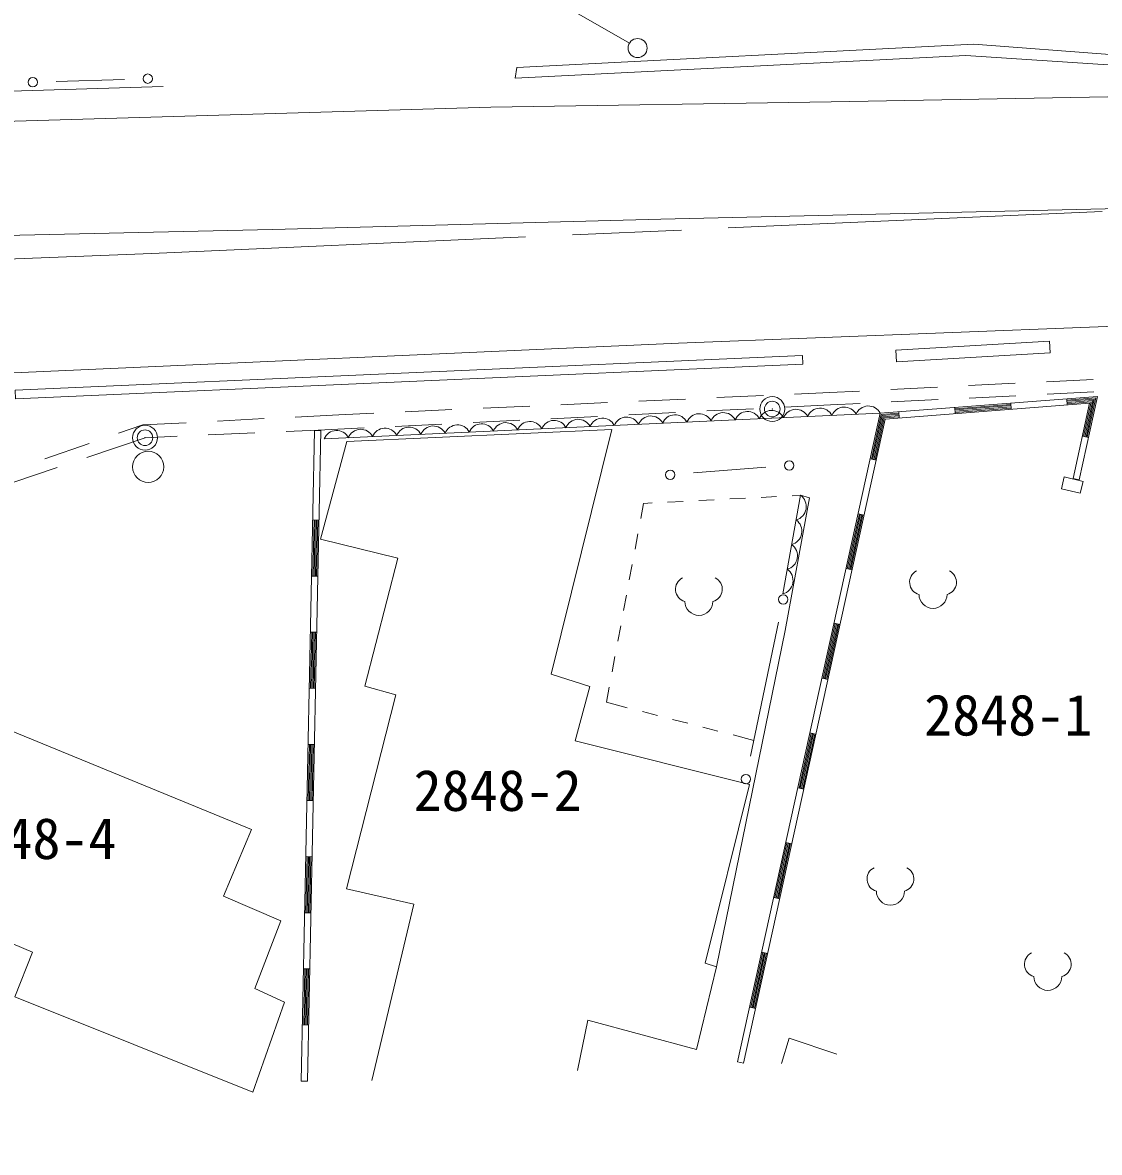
# Model space of a CAD drawing. Units: millimetres, scale not verified. Extents: x 40000 to 680000, y 20000 to 380000.
# Drawn here: x 289975 to 324500, y 247129 to 283362 of the extents above; entities that cross this region are included whole.
import ezdxf
from ezdxf.enums import TextEntityAlignment as Align

# ---------------------------------------------------------------- set-up
doc = ezdxf.new("R2010")
doc.units = ezdxf.units.MM
doc.header["$LTSCALE"] = 1000
doc.header["$PDMODE"] = 32
doc.header["$PDSIZE"] = 500
doc.linetypes.add('CHAIN', pattern=[18.5, 12, -1.5, 3.5, -1.5])
for name, color, linetype, lineweight in [('M-BGD', 7, 'Continuous', 13), ('M-BMK', 2, 'CHAIN', 13), ('M-BMK-OTRS', 5, 'Continuous', 13), ('M-BMK-ROW', 30, 'Continuous', 13), ('M-STR-HTXT', 7, 'Continuous', 13), ('M-STR-STRC', 7, 'Continuous', 13)]:
    doc.layers.add(name, color=color, linetype=linetype, lineweight=lineweight)
doc.layers.add('M-BMK-HTXT', color=7, linetype='Continuous')
doc.styles.add('ＭＳ ゴシック', font='')
doc.styles.get('ＭＳ ゴシック').set_extended_font_data('MS Gothic')

msp = doc.modelspace()

# ---------------------------------------------------------------- linework, layer by layer
at = {"layer": 'M-BGD'}
for p, q in [((291051, 281473), (293238, 281541)), ((320306, 271720), (321804, 271794)), ((322803, 271844), (324301, 271918)), ((312230, 271336), (313728, 271404)), ((314727, 271449), (315855, 271500)), ((315855, 271500), (316810, 271547)), ((317809, 271597), (319307, 271671)), ((320324, 271323), (321822, 271397)), ((322821, 271447), (324319, 271521)), ((304738, 270995), (306236, 271063)), ((307235, 271109), (308733, 271177)), ((309732, 271222), (311231, 271290)), ((314405, 271031), (315874, 271103)), ((315874, 271103), (316828, 271150)), ((317473, 270836), (324436, 271373)), ((317636, 270648), (324183, 271153)), ((317827, 271200), (319325, 271274)), ((319866, 270981), (321660, 271119)), ((319869, 270941), (321664, 271079)), ((319872, 270901), (321667, 271039)), ((321673, 270960), (321657, 271159)), ((323452, 271298), (323467, 271098)), ((323455, 271258), (324386, 271329)), ((324335, 271285), (323458, 271218)), ((323461, 271178), (324285, 271241)), ((324234, 271197), (323464, 271138)), ((324183, 271153), (323656, 268737)), ((324436, 271373), (323851, 268694)), ((324234, 271197), (323992, 270088)), ((324031, 270079), (324285, 271241)), ((324335, 271285), (324070, 270071)), ((324109, 270062), (324386, 271329)), ((298718, 270713), (300113, 270785)), ((317473, 270836), (299646, 270015)), ((300113, 270785), (301241, 270836)), ((302240, 270882), (303739, 270950)), ((306914, 270660), (308412, 270734)), ((309411, 270784), (310909, 270858)), ((311908, 270907), (313406, 270981)), ((312898, 250033), (317473, 270836)), ((317190, 269363), (317505, 270798)), ((317538, 270761), (317229, 269354)), ((317268, 269345), (317571, 270723)), ((317603, 270686), (317307, 269337)), ((318071, 270842), (317505, 270798)), ((317538, 270761), (318074, 270802)), ((318077, 270762), (317571, 270723)), ((317603, 270686), (318080, 270722)), ((318068, 270882), (318083, 270683)), ((319863, 271021), (319878, 270821)), ((319875, 270861), (321670, 270999)), ((293049, 270190), (293828, 270460)), ((293828, 270460), (295223, 270532)), ((296221, 270584), (297719, 270661)), ((299452, 270291), (300922, 270364)), ((301920, 270413), (303419, 270487)), ((304417, 270537), (305916, 270611)), ((313093, 249990), (317636, 270648)), ((292032, 269414), (293900, 270050)), ((293900, 270050), (294928, 270095)), ((295927, 270138), (297425, 270203)), ((298424, 270246), (299452, 270291)), ((298911, 249418), (299337, 270286)), ((299111, 249414), (299536, 270282)), ((299337, 270286), (299536, 270282)), ((324148, 270054), (323953, 270096)), ((290687, 269370), (292104, 269862)), ((317151, 269371), (317346, 269328)), ((289666, 268608), (291086, 269092)), ((311486, 268920), (313807, 269100)), ((323851, 268694), (323656, 268737)), ((314150, 268163), (313650, 268137)), ((314353, 265040), (314919, 268202)), ((314919, 268202), (314649, 268188)), ((309885, 267943), (309795, 267456)), ((310155, 267957), (309885, 267943)), ((311154, 268008), (310654, 267982)), ((312152, 268060), (311653, 268034)), ((313151, 268111), (312652, 268085)), ((299478, 267410), (299278, 267414)), ((299281, 265613), (299318, 267413)), ((299321, 265613), (299358, 267412)), ((299361, 265612), (299398, 267411)), ((299401, 265611), (299438, 267411)), ((316416, 265847), (316803, 267605)), ((316455, 265838), (316842, 267596)), ((316494, 265829), (316881, 267587)), ((316534, 265821), (316920, 267579)), ((316959, 267570), (316764, 267613)), ((309703, 266965), (309611, 266473)), ((309519, 265982), (309427, 265490)), ((299241, 265614), (299441, 265610)), ((316377, 265855), (316573, 265812)), ((309336, 264999), (309244, 264507)), ((299404, 263811), (299204, 263815)), ((299208, 262014), (299244, 263814)), ((299248, 262013), (299284, 263813)), ((299288, 262013), (299324, 263812)), ((299328, 262012), (299364, 263811)), ((309152, 264016), (309060, 263524)), ((313317, 259836), (314210, 264129)), ((315643, 262331), (316030, 264089)), ((315682, 262322), (316069, 264080)), ((315721, 262314), (316108, 264071)), ((315760, 262305), (316147, 264063)), ((316186, 264054), (315991, 264097)), ((308968, 263033), (308876, 262541)), ((315604, 262339), (315799, 262296)), ((299168, 262015), (299368, 262011)), ((308785, 262050), (308694, 261563)), ((308694, 261563), (309364, 261390)), ((309848, 261265), (310332, 261140)), ((310816, 261015), (311300, 260891)), ((311785, 260766), (312269, 260641)), ((314870, 258815), (315256, 260573)), ((314909, 258806), (315296, 260564)), ((314948, 258798), (315335, 260556)), ((314987, 258789), (315374, 260547)), ((315413, 260538), (315217, 260581)), ((299331, 260211), (299131, 260215)), ((299134, 258415), (299171, 260215)), ((299174, 258414), (299211, 260214)), ((299214, 258413), (299251, 260213)), ((299254, 258413), (299291, 260212)), ((312753, 260516), (313423, 260343)), ((314831, 258823), (315026, 258780)), ((299094, 258416), (299294, 258412)), ((314097, 255299), (314483, 257057)), ((314136, 255290), (314522, 257048)), ((314175, 255282), (314561, 257040)), ((314214, 255273), (314600, 257031)), ((314639, 257022), (314444, 257065)), ((299257, 256612), (299057, 256616)), ((299061, 254816), (299097, 256615)), ((299101, 254815), (299137, 256615)), ((299141, 254814), (299177, 256614)), ((299181, 254813), (299217, 256613)), ((314058, 255307), (314253, 255264)), ((299021, 254817), (299221, 254812)), ((313323, 251783), (313710, 253541)), ((313362, 251774), (313749, 253532)), ((313401, 251766), (313788, 253524)), ((313441, 251757), (313827, 253515)), ((313866, 253506), (313671, 253549)), ((299184, 253013), (298984, 253017)), ((298987, 251216), (299024, 253016)), ((299027, 251216), (299064, 253015)), ((299067, 251215), (299104, 253014)), ((299107, 251214), (299144, 253014)), ((313284, 251791), (313480, 251748)), ((298947, 251217), (299147, 251213)), ((312898, 250033), (313093, 249990)), ((298911, 249418), (299111, 249414))]:
    msp.add_line(p, q, dxfattribs=at)
for points in [[(305826, 281919), (320470, 282667), (324972, 282324), (324941, 281997), (320220, 282309), (305764, 281576)], [(317975, 272859), (322904, 273142), (322926, 272771), (317996, 272487)], [(289739, 271579), (314982, 272688), (314994, 272409), (289751, 271300)], [(323373, 268791), (323976, 268645), (323885, 268268), (323282, 268414)], [(283559, 259366), (284528, 261762), (289071, 259844), (289424, 260724), (297309, 257480), (296420, 255349), (298256, 254558), (297418, 252389), (298369, 251942), (297359, 249061), (289729, 252114), (290297, 253547), (289016, 254081), (288576, 253077), (286741, 253859), (287524, 255708), (283522, 257289), (284328, 259076)]]:
    msp.add_lwpolyline(points, close=True, dxfattribs=at)
for points in [[(217422, 279106), (238543, 279355), (261514, 280243), (275617, 280733), (294486, 281318)], [(300373, 269932), (308867, 270313), (306920, 262470), (308166, 262076), (307688, 260333), (313283, 258928), (311857, 253200), (312228, 253076), (311577, 250424), (308094, 251365), (307766, 249751)], [(301169, 249434), (302517, 255086), (300364, 255581), (301942, 261802), (300945, 262079), (302003, 266184), (299525, 266794), (300373, 269932)], [(314919, 268202), (315209, 268119), (314420, 263871), (312228, 253076)], [(314308, 249976), (314557, 250796), (316084, 250277)]]:
    msp.add_lwpolyline(points, dxfattribs=at)
for centre, radius in [((309694, 282547), 305), ((290301, 281450), 150), ((293988, 281564), 150), ((294001, 269113), 500), ((314555, 269158), 150), ((310738, 268862), 150), ((314363, 264863), 150), ((313165, 259102), 150)]:
    msp.add_circle(centre, radius, dxfattribs=at)
for centre, radius, start, end in [((316318, 270607), 426, 27.0397, 158.2334), ((317093, 270642), 426, 27.0397, 158.2334), ((308567, 270250), 426, 27.0397, 158.2334), ((309343, 270285), 426, 27.0397, 158.2334), ((310118, 270321), 426, 27.0397, 158.2334), ((310893, 270357), 426, 27.0397, 158.2334), ((311668, 270393), 426, 27.0397, 158.2334), ((312443, 270428), 426, 27.0397, 158.2334), ((313218, 270464), 426, 27.0397, 158.2334), ((313993, 270500), 426, 27.0397, 158.2334), ((314768, 270535), 426, 27.0397, 158.2334), ((315543, 270571), 426, 27.0397, 158.2334), ((300817, 269893), 426, 27.0397, 158.2334), ((301592, 269929), 426, 27.0397, 158.2334), ((302367, 269964), 426, 27.0397, 158.2334), ((303142, 270000), 426, 27.0397, 158.2334), ((303917, 270036), 426, 27.0397, 158.2334), ((304692, 270071), 426, 27.0397, 158.2334), ((305467, 270107), 426, 27.0397, 158.2334), ((306242, 270143), 426, 27.0397, 158.2334), ((307017, 270178), 426, 27.0397, 158.2334), ((307792, 270214), 426, 27.0397, 158.2334), ((300042, 269857), 426, 27.0397, 158.2334), ((314653, 267842), 448, 286.0458, 53.6593), ((314512, 267051), 448, 286.0458, 53.6593), ((314370, 266261), 448, 286.0458, 53.6593), ((314229, 265470), 448, 286.0458, 53.6593), ((318817, 265415), 402, 116.087, 255.3342), ((319514, 265415), 402, 284.6658, 63.913), ((311309, 265190), 402, 116.087, 255.3342), ((312006, 265190), 402, 284.6658, 63.913), ((319166, 265026), 450, 180, 0), ((311658, 264802), 450, 180, 0), ((317450, 255898), 402, 116.087, 255.3342), ((318147, 255898), 402, 284.6658, 63.913), ((317799, 255510), 450, 180, 0), ((322498, 253164), 402, 116.087, 255.3342), ((323194, 253164), 402, 284.6658, 63.913), ((322846, 252775), 450, 180, 0)]:
    msp.add_arc(centre, radius, start, end, dxfattribs=at)
at = {"layer": 'M-BMK'}
msp.add_lwpolyline([(68268, 274138), (168381, 272860), (203217, 273151), (232157, 273752), (268212, 274912), (294116, 275960), (368384, 279238), (393853, 280327), (404309, 280679), (412466, 280823), (421969, 280663), (435529, 279970), (447275, 278909), (459001, 277338), (468168, 275817), (484795, 272156), (497183, 268846), (513478, 263683), (538927, 255638), (563983, 247704)], dxfattribs=at)
at = {"layer": 'M-BMK-OTRS'}
for points in [[(195391, 277124), (212005, 277795), (226895, 278227), (239372, 278587), (252041, 278899), (264398, 279380), (275542, 279788), (304987, 280653), (315902, 280821), (331862, 281109), (337025, 281325), (349166, 281926), (364357, 282454), (375344, 282934)], [(383364, 275814), (378681, 275597), (370559, 275461), (363530, 275125), (359193, 275016), (346801, 274487), (336123, 274125), (328580, 273762), (311005, 273085), (289444, 272115), (285369, 270234), (282820, 268577), (279916, 266013)]]:
    msp.add_lwpolyline(points, dxfattribs=at)
at = {"layer": 'M-BMK-ROW'}
for centre in [(314011, 270969), (293900, 270050)]:
    msp.add_circle(centre, 400, dxfattribs=at)
for p in [(314011, 270969), (293900, 270050)]:
    msp.add_point(p, dxfattribs=at)
at = {"layer": 'M-STR-HTXT'}
msp.add_line((309429, 282699), (296865, 289937), dxfattribs=at)
at = {"layer": 'M-STR-STRC'}
msp.add_lwpolyline([(279403, 276309), (297986, 276723), (310439, 277060), (328366, 277472), (365759, 278439), (377828, 278943), (394345, 279520), (403820, 279880), (419581, 279880), (429056, 279556), (445646, 278223), (453031, 277250), (466306, 275341), (474592, 273864), (484858, 271534), (496851, 268532), (507445, 265594), (538371, 255331), (554215, 250244), (563800, 247129)], dxfattribs=at)

# ---------------------------------------------------------------- texts
at = {"layer": 'M-BMK-HTXT', "style": 'ＭＳ ゴシック'}
for s, p in [('2848-1', (321575, 260102)), ('2848-2', (305206, 257684)), ('2848-4', (290291, 256142))]:
    msp.add_text(s, height=1320, dxfattribs=at).set_placement(p, align=Align.BOTTOM_CENTER)

doc.saveas('drawing.dxf')
